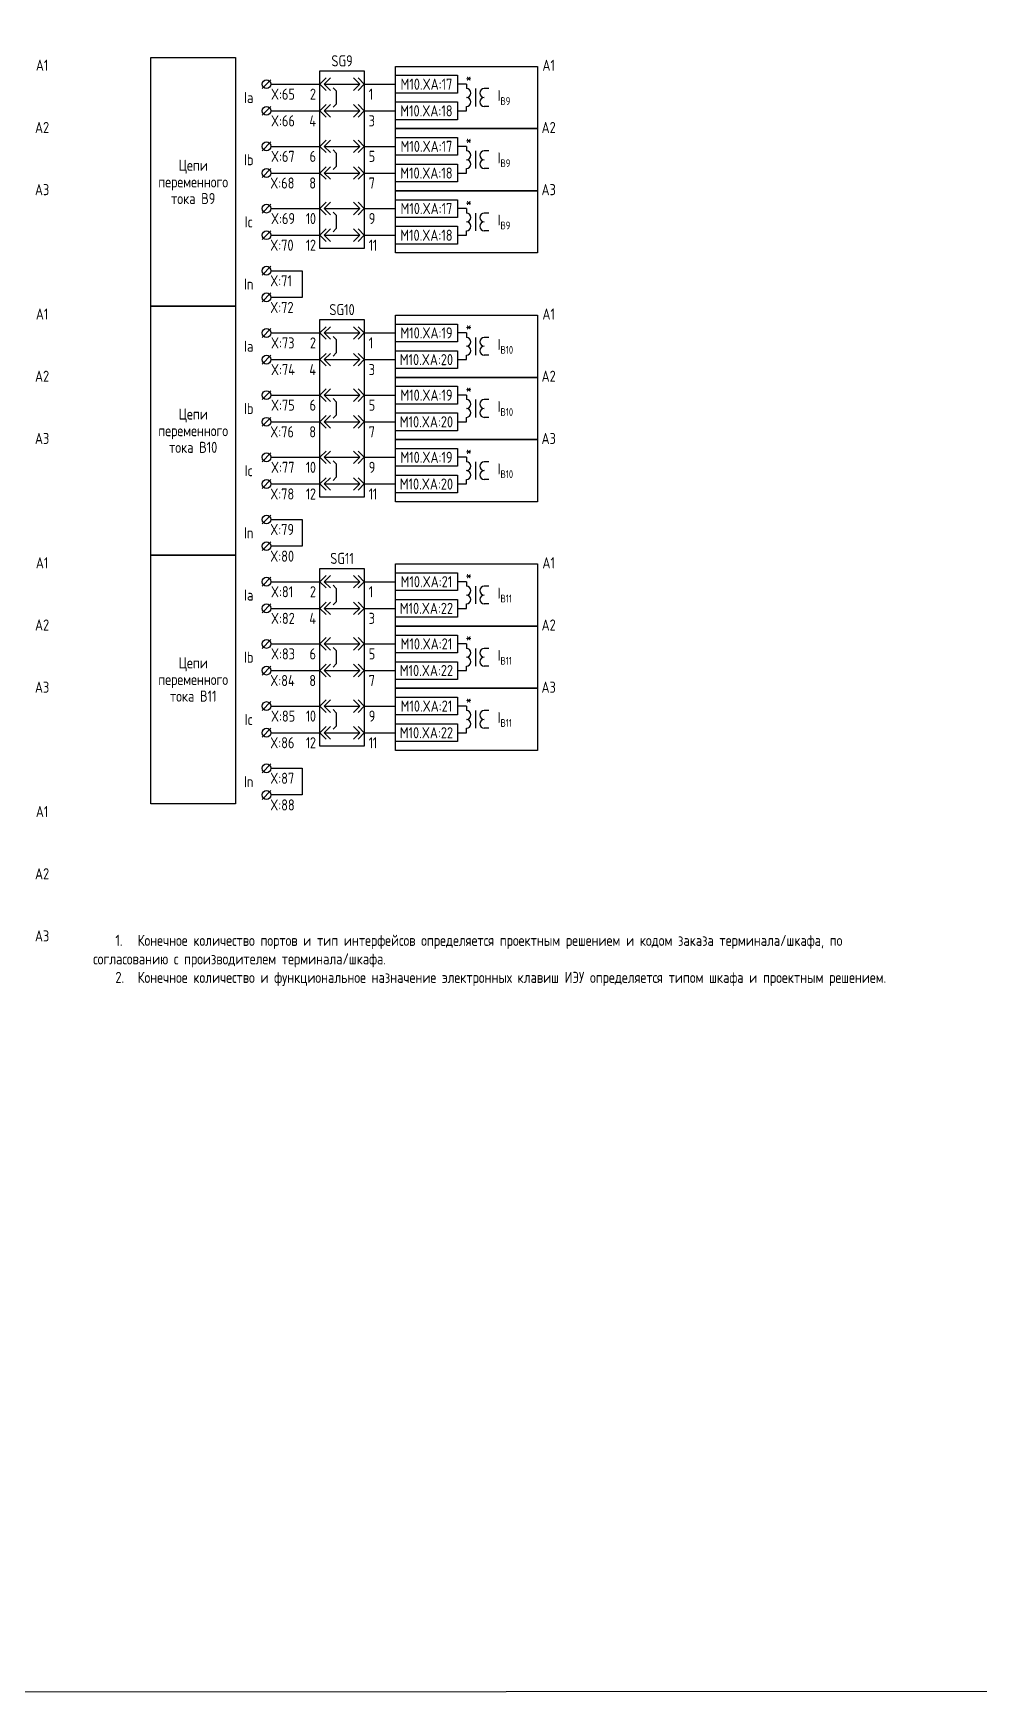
# Model space of a CAD drawing. Header units: millimetres. Extents: x -1315 to 7958, y -96 to 618.
# Drawn here: x 226.5 to 439.3, y -96 to 278.5 of the extents above; entities that cross this region are included whole.
import ezdxf

# ---------------------------------------------------------------- set-up
doc = ezdxf.new("R2010")
doc.units = ezdxf.units.MM
doc.styles.add('Gost_type_A', font='GOST_A.TTF')

# ---------------------------------------------------------------- blocks, each defined once
blk = doc.blocks.new('БИ_разъем')
for p, q in [((0, 0), (1.41, 1.41)), ((0, 0), (1.41, 1.41)), ((0, 0), (1.41, -1.41)), ((0, 0), (1.41, -1.41)), ((1, 0), (2.41, 1.41)), ((1, 0), (2.41, -1.41)), ((1, 0), (9, 0)), ((9, 0), (7.59, 1.41)), ((9, 0), (7.59, -1.41)), ((10, 0), (8.59, 1.41)), ((10, 0), (8.59, 1.41)), ((10, 0), (8.59, -1.41)), ((10, 0), (8.59, -1.41))]:
    blk.add_line(p, q)
blk = doc.blocks.new('БИ_перемычка')
for p, q in [((2.97, -0.79), (3.67, -1.5)), ((3.67, -1.5), (3.67, -4.5)), ((2.97, -5.21), (3.67, -4.5))]:
    blk.add_line(p, q)

msp = doc.modelspace()

# ---------------------------------------------------------------- linework, layer by layer
for p, q in [((280, 268), (278, 266)), ((280, 267), (291, 267)), ((301, 267), (308, 267)), ((324, 267), (322, 267)), ((280, 262), (278, 260)), ((280, 261), (290.83, 261)), ((301.17, 261), (308, 261)), ((322, 261), (324, 261)), ((280, 254), (278, 252)), ((280, 253), (290.83, 253)), ((301.17, 253), (308, 253)), ((324, 253), (322, 253)), ((280, 248), (278, 246)), ((280, 247), (290.83, 247)), ((301.17, 247), (308, 247)), ((322, 247), (324, 247)), ((280, 240), (278, 238)), ((280, 239), (290.83, 239)), ((301.17, 239), (308, 239)), ((324, 239), (322, 239)), ((280, 234), (278, 232)), ((280, 233), (290.83, 233)), ((301.17, 233), (308, 233)), ((322, 233), (324, 233)), ((280, 226), (278, 224)), ((280, 225), (287, 225)), ((287, 225), (287, 219)), ((280, 220), (278, 218)), ((287, 219), (280, 219)), ((280, 212), (278, 210)), ((280, 211), (291, 211)), ((301, 211), (308, 211)), ((324, 211), (322, 211)), ((280, 206), (278, 204)), ((280, 205), (290.83, 205)), ((301.17, 205), (308, 205)), ((322, 205), (324, 205)), ((280, 198), (278, 196)), ((280, 197), (290.83, 197)), ((301.17, 197), (308, 197)), ((324, 197), (322, 197)), ((280, 192), (278, 190)), ((280, 191), (290.83, 191)), ((301.17, 191), (308, 191)), ((322, 191), (324, 191)), ((280, 184), (278, 182)), ((280, 183), (290.83, 183)), ((301.17, 183), (308, 183)), ((324, 183), (322, 183)), ((280, 178), (278, 176)), ((280, 177), (290.83, 177)), ((301.17, 177), (308, 177)), ((322, 177), (324, 177)), ((280, 170), (278, 168)), ((280, 169), (287, 169)), ((287, 169), (287, 163)), ((280, 164), (278, 162)), ((287, 163), (280, 163)), ((280, 156), (278, 154)), ((280, 155), (291, 155)), ((301, 155), (308, 155)), ((324, 155), (322, 155)), ((280, 150), (278, 148)), ((280, 149), (290.83, 149)), ((301.17, 149), (308, 149)), ((322, 149), (324, 149)), ((280, 142), (278, 140)), ((280, 141), (290.83, 141)), ((301.17, 141), (308, 141)), ((324, 141), (322, 141)), ((280, 136), (278, 134)), ((280, 135), (290.83, 135)), ((301.17, 135), (308, 135)), ((322, 135), (324, 135)), ((280, 128), (278, 126)), ((280, 127), (290.83, 127)), ((301.17, 127), (308, 127)), ((324, 127), (322, 127)), ((280, 122), (278, 120)), ((280, 121), (290.83, 121)), ((301.17, 121), (308, 121)), ((322, 121), (324, 121)), ((280, 114), (278, 112)), ((280, 113), (287, 113)), ((287, 113), (287, 107)), ((280, 108), (278, 106)), ((287, 107), (280, 107))]:
    msp.add_line(p, q)
at = {"ltscale": 4}
for p, q in [((324, 267), (324, 266)), ((324, 266.5), (324, 266)), ((326, 266), (326, 262)), ((326, 266), (326, 262)), ((329, 266), (328, 266)), ((329, 266), (328, 266)), ((324, 261), (324, 262)), ((329, 262), (328, 262)), ((329, 262), (328, 262)), ((324, 253), (324, 252)), ((324, 252.5), (324, 252)), ((326, 252), (326, 248)), ((326, 252), (326, 248)), ((329, 252), (328, 252)), ((329, 252), (328, 252)), ((324, 247), (324, 248)), ((329, 248), (328, 248)), ((329, 248), (328, 248)), ((324, 239), (324, 238)), ((324, 238.5), (324, 238)), ((326, 238), (326, 234)), ((326, 238), (326, 234)), ((329, 238), (328, 238)), ((329, 238), (328, 238)), ((324, 233), (324, 234)), ((329, 234), (328, 234)), ((329, 234), (328, 234)), ((324, 211), (324, 210)), ((324, 210.5), (324, 210)), ((326, 210), (326, 206)), ((326, 210), (326, 206)), ((329, 210), (328, 210)), ((329, 210), (328, 210)), ((324, 205), (324, 206)), ((329, 206), (328, 206)), ((329, 206), (328, 206)), ((324, 197), (324, 196)), ((324, 196.5), (324, 196)), ((326, 196), (326, 192)), ((326, 196), (326, 192)), ((329, 196), (328, 196)), ((329, 196), (328, 196)), ((324, 191), (324, 192)), ((329, 192), (328, 192)), ((329, 192), (328, 192)), ((324, 183), (324, 182)), ((324, 182.5), (324, 182)), ((326, 182), (326, 178)), ((326, 182), (326, 178)), ((329, 182), (328, 182)), ((329, 182), (328, 182)), ((324, 177), (324, 178)), ((329, 178), (328, 178)), ((329, 178), (328, 178)), ((324, 155), (324, 154)), ((324, 154.5), (324, 154)), ((326, 154), (326, 150)), ((326, 154), (326, 150)), ((329, 154), (328, 154)), ((329, 154), (328, 154)), ((324, 149), (324, 150)), ((329, 150), (328, 150)), ((329, 150), (328, 150)), ((324, 141), (324, 140)), ((324, 140.5), (324, 140)), ((326, 140), (326, 136)), ((326, 140), (326, 136)), ((329, 140), (328, 140)), ((329, 140), (328, 140)), ((324, 135), (324, 136)), ((329, 136), (328, 136)), ((329, 136), (328, 136)), ((324, 127), (324, 126)), ((324, 126.5), (324, 126)), ((326, 126), (326, 122)), ((326, 126), (326, 122)), ((329, 126), (328, 126)), ((329, 126), (328, 126)), ((324, 121), (324, 122)), ((329, 122), (328, 122)), ((329, 122), (328, 122))]:
    msp.add_line(p, q, dxfattribs=at)
for points in [[(-1315, 612), (7958.16, 618), (7958.16, -90), (-1315, -96)], [(272, 217), (253, 217), (253, 273), (272, 273)], [(291, 270), (301, 270), (301, 230), (291, 230)], [(308, 271), (340, 271), (340, 257), (308, 257)], [(308, 269), (322, 269), (322, 265), (308, 265)], [(308, 263), (322, 263), (322, 259), (308, 259)], [(308, 257), (340, 257), (340, 243), (308, 243)], [(308, 255), (322, 255), (322, 251), (308, 251)], [(308, 249), (322, 249), (322, 245), (308, 245)], [(308, 243), (340, 243), (340, 229), (308, 229)], [(308, 241), (322, 241), (322, 237), (308, 237)], [(308, 235), (322, 235), (322, 231), (308, 231)], [(272, 161), (253, 161), (253, 217), (272, 217)], [(291, 214), (301, 214), (301, 174), (291, 174)], [(308, 215), (340, 215), (340, 201), (308, 201)], [(308, 213), (322, 213), (322, 209), (308, 209)], [(308, 207), (322, 207), (322, 203), (308, 203)], [(308, 201), (340, 201), (340, 187), (308, 187)], [(308, 199), (322, 199), (322, 195), (308, 195)], [(308, 193), (322, 193), (322, 189), (308, 189)], [(308, 187), (340, 187), (340, 173), (308, 173)], [(308, 185), (322, 185), (322, 181), (308, 181)], [(308, 179), (322, 179), (322, 175), (308, 175)], [(272, 105), (253, 105), (253, 161), (272, 161)], [(291, 158), (301, 158), (301, 118), (291, 118)], [(308, 159), (340, 159), (340, 145), (308, 145)], [(308, 157), (322, 157), (322, 153), (308, 153)], [(308, 151), (322, 151), (322, 147), (308, 147)], [(308, 145), (340, 145), (340, 131), (308, 131)], [(308, 143), (322, 143), (322, 139), (308, 139)], [(308, 137), (322, 137), (322, 133), (308, 133)], [(308, 131), (340, 131), (340, 117), (308, 117)], [(308, 129), (322, 129), (322, 125), (308, 125)], [(308, 123), (322, 123), (322, 119), (308, 119)]]:
    msp.add_lwpolyline(points, close=True)
for centre in [(279, 267), (279, 261), (279, 253), (279, 247), (279, 239), (279, 233), (279, 225), (279, 219), (279, 211), (279, 205), (279, 197), (279, 191), (279, 183), (279, 177), (279, 169), (279, 163), (279, 155), (279, 149), (279, 141), (279, 135), (279, 127), (279, 121), (279, 113), (279, 107)]:
    msp.add_circle(centre, 1)
for centre, start, end in [((324, 265), 270, 90), ((324, 265), 270, 90), ((328, 265), 90, 270), ((328, 265), 90, 270), ((324, 263), 270, 90), ((324, 263), 270, 90), ((328, 263), 90, 270), ((328, 263), 90, 270), ((324, 251), 270, 90), ((324, 251), 270, 90), ((328, 251), 90, 270), ((328, 251), 90, 270), ((324, 249), 270, 90), ((324, 249), 270, 90), ((328, 249), 90, 270), ((328, 249), 90, 270), ((324, 237), 270, 90), ((324, 237), 270, 90), ((324, 235), 270, 90), ((324, 235), 270, 90), ((328, 237), 90, 270), ((328, 237), 90, 270), ((328, 235), 90, 270), ((328, 235), 90, 270), ((324, 209), 270, 90), ((324, 209), 270, 90), ((328, 209), 90, 270), ((328, 209), 90, 270), ((324, 207), 270, 90), ((324, 207), 270, 90), ((328, 207), 90, 270), ((328, 207), 90, 270), ((324, 195), 270, 90), ((324, 195), 270, 90), ((328, 195), 90, 270), ((328, 195), 90, 270), ((324, 193), 270, 90), ((324, 193), 270, 90), ((328, 193), 90, 270), ((328, 193), 90, 270), ((324, 181), 270, 90), ((324, 181), 270, 90), ((324, 179), 270, 90), ((324, 179), 270, 90), ((328, 181), 90, 270), ((328, 181), 90, 270), ((328, 179), 90, 270), ((328, 179), 90, 270), ((324, 153), 270, 90), ((324, 153), 270, 90), ((328, 153), 90, 270), ((328, 153), 90, 270), ((324, 151), 270, 90), ((324, 151), 270, 90), ((328, 151), 90, 270), ((328, 151), 90, 270), ((324, 139), 270, 90), ((324, 139), 270, 90), ((328, 139), 90, 270), ((328, 139), 90, 270), ((324, 137), 270, 90), ((324, 137), 270, 90), ((328, 137), 90, 270), ((328, 137), 90, 270), ((324, 125), 270, 90), ((324, 125), 270, 90), ((324, 123), 270, 90), ((324, 123), 270, 90), ((328, 125), 90, 270), ((328, 125), 90, 270), ((328, 123), 90, 270), ((328, 123), 90, 270)]:
    msp.add_arc(centre, 1, start, end, dxfattribs=at)

# ---------------------------------------------------------------- block references
for name, p in [('БИ_разъем', (291, 267)), ('БИ_перемычка', (291, 267)), ('БИ_разъем', (291, 261)), ('БИ_разъем', (291, 253)), ('БИ_перемычка', (291, 253)), ('БИ_разъем', (291, 247)), ('БИ_разъем', (291, 239)), ('БИ_перемычка', (291, 239)), ('БИ_разъем', (291, 233)), ('БИ_разъем', (291, 211)), ('БИ_перемычка', (291, 211)), ('БИ_разъем', (291, 205)), ('БИ_разъем', (291, 197)), ('БИ_перемычка', (291, 197)), ('БИ_разъем', (291, 191)), ('БИ_разъем', (291, 183)), ('БИ_перемычка', (291, 183)), ('БИ_разъем', (291, 177)), ('БИ_разъем', (291, 155)), ('БИ_перемычка', (291, 155)), ('БИ_разъем', (291, 149)), ('БИ_разъем', (291, 141)), ('БИ_перемычка', (291, 141)), ('БИ_разъем', (291, 135)), ('БИ_разъем', (291, 127)), ('БИ_перемычка', (291, 127)), ('БИ_разъем', (291, 121))]:
    msp.add_blockref(name, p)

# ---------------------------------------------------------------- texts
at = {"char_height": 2.5, "line_spacing_factor": 0.9, "style": 'Gost_type_A'}
for s, insert, width, attachment_point in [('SG9', (296, 271), 10, 8), ('A1', (228.5, 270), 35, 8), ('A1', (342.5, 270), 35, 8), ('X:65', (280, 266), 10, 1), ('{\\T0.9;2}', (290, 266), 5, 3), ('{\\T0.9;1}', (302, 266), 5, 1), ('Ia', (275, 264), 6, 5), ('A2', (228.5, 256), 35, 8), ('X:66', (280, 260), 10, 1), ('{\\T0.9;4}', (290, 260), 5, 3), ('{\\T0.9;3}', (302, 260), 5, 1), ('A2', (342.5, 256), 35, 8), ('Ib', (275, 250), 6, 5), ('X:67', (280, 252), 10, 1), ('{\\T0.9;6}', (290, 252), 5, 3), ('{\\T0.9;5}', (302, 252), 5, 1), ('Цепи переменного тока В9', (262.5, 245), 19, 5), ('A3', (228.5, 242), 35, 8), ('X:68', (279.83, 246), 10, 1), ('{\\T0.9;8}', (290, 246), 5, 3), ('{\\T0.9;7}', (302, 246), 5, 1), ('A3', (342.5, 242), 35, 8), ('Ic', (275, 236), 6, 5), ('X:69', (280, 238), 10, 1), ('{\\T0.9;10}', (290, 238), 5, 3), ('{\\T0.9;9}', (302, 238), 5, 1), ('X:70', (279.83, 232), 10, 1), ('{\\T0.9;12}', (290, 232), 5, 3), ('{\\T0.9;11}', (302, 232), 5, 1), ('In', (275, 222), 6, 5), ('X:71', (279.83, 224), 10, 1), ('X:72', (279.83, 218), 10, 1), ('SG10', (296, 215), 10, 8), ('A1', (228.5, 214), 35, 8), ('A1', (342.5, 214), 35, 8), ('X:73', (280, 210), 10, 1), ('{\\T0.9;2}', (290, 210), 5, 3), ('{\\T0.9;1}', (302, 210), 5, 1), ('Ia', (275, 208), 6, 5), ('A2', (228.5, 200), 35, 8), ('X:74', (280, 204), 10, 1), ('{\\T0.9;4}', (290, 204), 5, 3), ('{\\T0.9;3}', (302, 204), 5, 1), ('A2', (342.5, 200), 35, 8), ('Ib', (275, 194), 6, 5), ('X:75', (280, 196), 10, 1), ('{\\T0.9;6}', (290, 196), 5, 3), ('{\\T0.9;5}', (302, 196), 5, 1), ('Цепи переменного тока В10', (262.5, 189), 19, 5), ('A3', (228.5, 186), 35, 8), ('X:76', (279.83, 190), 10, 1), ('{\\T0.9;8}', (290, 190), 5, 3), ('{\\T0.9;7}', (302, 190), 5, 1), ('A3', (342.5, 186), 35, 8), ('Ic', (275, 180), 6, 5), ('X:77', (280, 182), 10, 1), ('{\\T0.9;10}', (290, 182), 5, 3), ('{\\T0.9;9}', (302, 182), 5, 1), ('X:78', (279.83, 176), 10, 1), ('{\\T0.9;12}', (290, 176), 5, 3), ('{\\T0.9;11}', (302, 176), 5, 1), ('In', (275, 166), 6, 5), ('X:79', (279.83, 168), 10, 1), ('X:80', (279.83, 162), 10, 1), ('SG11', (296, 159), 10, 8), ('A1', (228.5, 158), 35, 8), ('A1', (342.5, 158), 35, 8), ('X:81', (280, 154), 10, 1), ('{\\T0.9;2}', (290, 154), 5, 3), ('{\\T0.9;1}', (302, 154), 5, 1), ('Ia', (275, 152), 6, 5), ('A2', (228.5, 144), 35, 8), ('X:82', (280, 148), 10, 1), ('{\\T0.9;4}', (290, 148), 5, 3), ('{\\T0.9;3}', (302, 148), 5, 1), ('A2', (342.5, 144), 35, 8), ('Ib', (275, 138), 6, 5), ('X:83', (280, 140), 10, 1), ('{\\T0.9;6}', (290, 140), 5, 3), ('{\\T0.9;5}', (302, 140), 5, 1), ('Цепи переменного тока В11', (262.5, 133), 19, 5), ('A3', (228.5, 130), 35, 8), ('X:84', (279.83, 134), 10, 1), ('{\\T0.9;8}', (290, 134), 5, 3), ('{\\T0.9;7}', (302, 134), 5, 1), ('A3', (342.5, 130), 35, 8), ('Ic', (275, 124), 6, 5), ('X:85', (280, 126), 10, 1), ('{\\T0.9;10}', (290, 126), 5, 3), ('{\\T0.9;9}', (302, 126), 5, 1), ('X:86', (279.83, 120), 10, 1), ('{\\T0.9;12}', (290, 120), 5, 3), ('{\\T0.9;11}', (302, 120), 5, 1), ('In', (275, 110), 6, 5), ('X:87', (279.83, 112), 10, 1), ('X:88', (279.83, 106), 10, 1), ('A1', (228.5, 102), 35, 8), ('A2', (228.5, 88), 35, 8), ('A3', (228.5, 74), 35, 8)]:
    msp.add_mtext(s, dxfattribs=dict(at, insert=insert, width=width, attachment_point=attachment_point))
at = {"char_height": 2.5, "style": 'Gost_type_A'}
for s, insert, width, attachment_point in [('M10.XA:17', (315, 267), 14, 5), ('*', (324.5, 268.5), 3, 5), ('M10.XA:18', (314.99, 260.99), 14.018, 5), ('\\A1;I{\\H0.7x;\\S^ В9;}', (331, 264), 8, 4), ('*', (324.5, 254.5), 3, 5), ('M10.XA:17', (315, 253), 14, 5), ('\\A1;I{\\H0.7x;\\S^ В9;}', (331, 250), 8, 4), ('M10.XA:18', (314.99, 246.99), 14.018, 5), ('M10.XA:17', (315, 239), 14, 5), ('*', (324.5, 240.5), 3, 5), ('\\A1;I{\\H0.7x;\\S^ В9;}', (331, 236), 8, 4), ('M10.XA:18', (314.99, 232.99), 14.018, 5), ('M10.XA:19', (315, 211), 14, 5), ('*', (324.5, 212.5), 3, 5), ('M10.XA:20', (314.99, 204.99), 14.018, 5), ('\\A1;I{\\H0.7x;\\S^ В10;}', (331, 208), 8, 4), ('*', (324.5, 198.5), 3, 5), ('M10.XA:19', (315, 197), 14, 5), ('\\A1;I{\\H0.7x;\\S^ В10;}', (331, 194), 8, 4), ('M10.XA:20', (314.99, 190.99), 14.018, 5), ('M10.XA:19', (315, 183), 14, 5), ('*', (324.5, 184.5), 3, 5), ('\\A1;I{\\H0.7x;\\S^ В10;}', (331, 180), 8, 4), ('M10.XA:20', (314.99, 176.99), 14.018, 5), ('M10.XA:21', (315, 155), 14, 5), ('*', (324.5, 156.5), 3, 5), ('\\A1;I{\\H0.7x;\\S^ В11;}', (331, 152), 8, 4), ('M10.XA:22', (314.99, 149), 14.018, 5), ('*', (324.5, 142.5), 3, 5), ('M10.XA:21', (315, 141), 14, 5), ('\\A1;I{\\H0.7x;\\S^ В11;}', (331, 138), 8, 4), ('M10.XA:22', (314.99, 135), 14.018, 5), ('M10.XA:21', (315, 127), 14, 5), ('*', (324.5, 128.5), 3, 5), ('\\A1;I{\\H0.7x;\\S^ В11;}', (331, 124), 8, 4), ('M10.XA:22', (314.99, 121), 14.018, 5), ('\\A1;\\P\\P\\pxi2,t4;1.^IКонечное количество портов и тип интерфейсов определяется проектным решением и кодом заказа терминала/шкафа, по согласованию с производителем терминала/шкафа.\\P2.^IКонечное количество и функциональное назначение электронных клавиш ИЭУ определяется типом шкафа и проектным решением.', (240, 64), 175, 7)]:
    msp.add_mtext(s, dxfattribs=dict(at, insert=insert, width=width, attachment_point=attachment_point))

doc.saveas('drawing.dxf')
